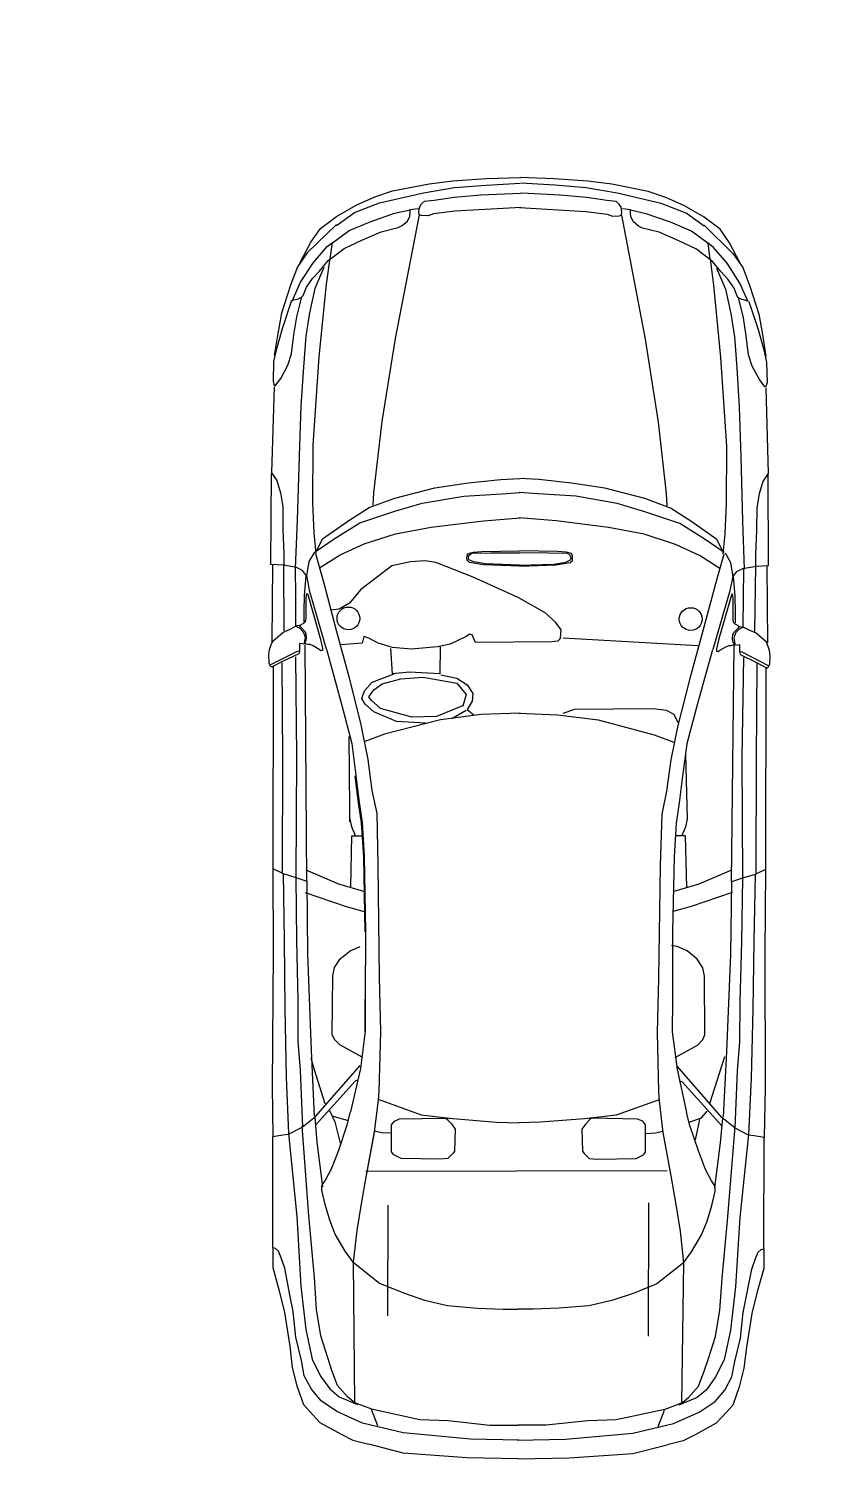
# Model space of a CAD drawing. Header units: millimetres. Extents: x 10193 to 57833, y 9963 to 44360.
# Drawn here: x 35077 to 37915, y 23827 to 29019 of the extents above; entities that cross this region are included whole.
import ezdxf

# ---------------------------------------------------------------- set-up
doc = ezdxf.new("R2010")
doc.units = ezdxf.units.MM
doc.layers.add('free-dwg.com', color=7, linetype='Continuous')
doc.layers.add('Стены', color=7, linetype='Continuous')

msp = doc.modelspace()

# ---------------------------------------------------------------- hatches: boundary and pattern name
at = {"layer": 'Стены'}
h = msp.add_hatch(dxfattribs=at)
h.set_pattern_fill('ANSI32', color=256, scale=10)
h.paths.add_polyline_path([(57833.4, 42702.7), (10593.4, 42702.7), (10593.4, 9962.7), (26833.4, 9962.7), (26833.4, 14962.7), (57833.4, 14962.7)])
h.paths.add_polyline_path([(10713.4, 42582.7), (57713.4, 42582.7), (57713.4, 15082.7), (26713.4, 15082.7), (26713.4, 10082.7), (10713.4, 10082.7)], flags=16)
h.paths.add_polyline_path([(10963.4, 42332.7), (57463.4, 42332.7), (57463.4, 15332.7), (26463.4, 15332.7), (26463.4, 10332.7), (10963.4, 10332.7)], flags=0)
h.paths.add_polyline_path([(57463.4, 42332.7), (10963.4, 42332.7), (10963.4, 10332.7), (26463.4, 10332.7), (26463.4, 15332.7), (57463.4, 15332.7)], flags=0)
h = msp.add_hatch(dxfattribs=at)
h.set_pattern_fill('ANSI36', color=256, scale=10)
h.paths.add_polyline_path([(57713.4, 42582.7), (10713.4, 42582.7), (10713.4, 10082.7), (26713.4, 10082.7), (26713.4, 15082.7), (57713.4, 15082.7)])
h.paths.add_polyline_path([(10963.4, 42332.7), (57463.4, 42332.7), (57463.4, 15332.7), (26463.4, 15332.7), (26463.4, 10332.7), (10963.4, 10332.7)], flags=16)

# ---------------------------------------------------------------- linework, layer by layer
at = {"layer": 'free-dwg.com'}
for p, q in [((36376.7, 28441.2), (36506.7, 28466.5)), ((36506.7, 28466.5), (36591.9, 28477)), ((36591.9, 28477), (36712.6, 28485.3)), ((36598.2, 28453.6), (36710.4, 28461.9)), ((36710.4, 28461.9), (36832.3, 28468.9)), ((36712.6, 28485.3), (36833.6, 28489.5)), ((36954.1, 28484.9), (36833.1, 28489.5)), ((36956.2, 28461.4), (36834.3, 28468.9)), ((37074.8, 28476.1), (36954.1, 28484.9)), ((37068.3, 28452.7), (36956.2, 28461.4)), ((37159.9, 28465.3), (37074.8, 28476.1)), ((37289.8, 28439.4), (37159.9, 28465.3)), ((36246.7, 28390.3), (36312.8, 28420)), ((36312.8, 28420), (36376.7, 28441.2)), ((36329.8, 28398.7), (36487.4, 28434.6)), ((36480.1, 28394.9), (36490.4, 28405.1)), ((36487.4, 28434.6), (36598.2, 28453.6)), ((36490.4, 28405.1), (36524.5, 28408.5)), ((36524.5, 28408.5), (36596.1, 28418.6)), ((36596.1, 28418.6), (36691.6, 28426.9)), ((36691.6, 28426.9), (36805.9, 28431.8)), ((36805.9, 28431.8), (36833.1, 28433.5)), ((36860.6, 28431.7), (36833.3, 28433.5)), ((36974.8, 28426.4), (36860.6, 28431.7)), ((37070.3, 28417.7), (36974.8, 28426.4)), ((37179, 28433.3), (37068.3, 28452.7)), ((37141.9, 28407.3), (37070.3, 28417.7)), ((37176, 28403.8), (37141.9, 28407.3)), ((37336.5, 28396.7), (37179, 28433.3)), ((37353.6, 28418), (37289.8, 28439.4)), ((37419.6, 28388), (37353.6, 28418)), ((36176.3, 28318), (36240.3, 28364.7)), ((36176.4, 28349.9), (36246.7, 28390.3)), ((36240.3, 28364.7), (36329.8, 28398.7)), ((36296.4, 28331.3), (36382.8, 28361.4)), ((36382.8, 28361.4), (36439.1, 28373.6)), ((36471.7, 28356.2), (36385.1, 27914.1)), ((36437.7, 28351.7), (36439, 28364)), ((36439, 28364), (36439.1, 28375)), ((36439.1, 28375), (36467.9, 28379)), ((36469.8, 28365.9), (36471.6, 28376.1)), ((36471.5, 28357.4), (36469.8, 28365.9)), ((36478.3, 28353.9), (36471.5, 28357.4)), ((36471.6, 28376.1), (36473.3, 28384.7)), ((36473.3, 28384.7), (36480.1, 28394.9)), ((36503.9, 28352.2), (36478.3, 28353.9)), ((36522.7, 28359), (36503.9, 28352.2)), ((36599.4, 28369.1), (36522.7, 28359)), ((36836.5, 28382.3), (36599.4, 28369.1)), ((36829.8, 28382.3), (37066.8, 28368.2)), ((37066.8, 28368.2), (37143.5, 28357.8)), ((37143.5, 28357.8), (37162.2, 28350.9)), ((37162.2, 28350.9), (37187.8, 28352.6)), ((37186.2, 28393.5), (37176, 28403.8)), ((37193, 28383.3), (37186.2, 28393.5)), ((37187.8, 28352.6), (37194.7, 28356)), ((37194.7, 28374.8), (37193, 28383.3)), ((37194.4, 28354.9), (37279.4, 27912.4)), ((37196.4, 28364.5), (37194.7, 28374.8)), ((37194.7, 28356), (37196.4, 28364.5)), ((37227.2, 28373.5), (37198.4, 28377.6)), ((37227.1, 28362.5), (37227.2, 28373.5)), ((37228.5, 28350.1), (37227.1, 28362.5)), ((37283.3, 28359.6), (37227.2, 28372.1)), ((37369.6, 28329.3), (37283.3, 28359.6)), ((37425.9, 28362.5), (37336.5, 28396.7)), ((37489.8, 28347.4), (37419.6, 28388)), ((37489.7, 28315.4), (37425.9, 28362.5)), ((36175.9, 28321.9), (36071.3, 28219.8)), ((36084.6, 28258.5), (36118.8, 28307.4)), ((36118.8, 28307.4), (36176.4, 28349.9)), ((36221, 28299.9), (36296.4, 28331.3)), ((36336.1, 28295.6), (36396.5, 28310.6)), ((36396.5, 28310.6), (36410.2, 28317.4)), ((36410.2, 28317.4), (36429.4, 28333.8)), ((36429.4, 28333.8), (36437.7, 28351.7)), ((37236.7, 28332.3), (37228.5, 28350.1)), ((37255.8, 28315.8), (37236.7, 28332.3)), ((37269.5, 28308.9), (37255.8, 28315.8)), ((37329.8, 28293.7), (37269.5, 28308.9)), ((37445, 28297.6), (37369.6, 28329.3)), ((37547.2, 28304.7), (37489.8, 28347.4)), ((37490.2, 28319.4), (37594.3, 28216.9)), ((37581.1, 28255.6), (37547.2, 28304.7)), ((36046.2, 28186.1), (36084.6, 28258.5)), ((36142.7, 28242.5), (36161.9, 28257.5)), ((36153.6, 28199.9), (36161.9, 28256.1)), ((36161.9, 28256.1), (36221, 28299.9)), ((36203, 28235.5), (36266.1, 28265.5)), ((36266.1, 28265.5), (36336.1, 28295.6)), ((37399.7, 28263.4), (37329.8, 28293.7)), ((37462.7, 28233.1), (37399.7, 28263.4)), ((37503.8, 28253.6), (37445, 28297.6)), ((37523, 28239.8), (37503.8, 28254.9)), ((37512, 28197.3), (37503.8, 28253.6)), ((37619.3, 28183), (37581.1, 28255.6)), ((36071.3, 28219.8), (36037.2, 28170.8)), ((36093.3, 28186.3), (36142.7, 28242.5)), ((36140.8, 28108), (36152.9, 28200.7)), ((36146.7, 28193.1), (36155, 28198.5)), ((36155, 28198.5), (36203, 28235.5)), ((37510.6, 28195.9), (37462.7, 28233.1)), ((37524.4, 28105.3), (37512.7, 28198)), ((37572.2, 28183.4), (37523, 28239.8)), ((37594.3, 28216.9), (37628.3, 28167.8)), ((36037.2, 28170.8), (36011.5, 28104.8)), ((36047.9, 28115), (36093.3, 28186.3)), ((36090.4, 28128.7), (36115.1, 28154.7)), ((36130.7, 28167.8), (36098.6, 28093.3)), ((36115.1, 28154.7), (36146.7, 28193.1)), ((37518.8, 28190.4), (37510.6, 28195.9)), ((37550.3, 28151.9), (37518.8, 28190.4)), ((37534.7, 28165.1), (37566.5, 28090.5)), ((37574.9, 28125.8), (37550.3, 28151.9)), ((37617.3, 28112), (37572.2, 28183.4)), ((37628.3, 28167.8), (37653.7, 28101.7)), ((36011.5, 28104.8), (35979.3, 28004.7)), ((36017.6, 28047.9), (36047.9, 28115)), ((36057.4, 28068.4), (36068.4, 28097.2)), ((36068.4, 28097.2), (36090.4, 28128.7)), ((36098.6, 28093.3), (36079.3, 28006)), ((36114.2, 27848.9), (36140.8, 28108)), ((37550, 27846.1), (37524.4, 28105.3)), ((37596.8, 28094.2), (37574.9, 28125.8)), ((37607.7, 28065.4), (37596.8, 28094.2)), ((37647.4, 28044.7), (37617.3, 28112)), ((37653.7, 28101.7), (37685.5, 28001.4)), ((36015.6, 28049.4), (35981.4, 27949.3)), ((36017.6, 28050.6), (36039.6, 28056)), ((36034.5, 27991.1), (36051.7, 28063.6)), ((36039.6, 28056), (36050.5, 28061.5)), ((36050.5, 28061.5), (36057.4, 28068.4)), ((37566.5, 28090.5), (37585.5, 28003.1)), ((37614.5, 28058.5), (37607.7, 28065.4)), ((37630.2, 27988.1), (37613.3, 28060.6)), ((37625.5, 28053), (37614.5, 28058.5)), ((37647.4, 28047.5), (37625.5, 28053)), ((37649.3, 28046.3), (37683.2, 27946)), ((35979.3, 28004.7), (35966.4, 27932.3)), ((36023.8, 27927.2), (36034.5, 27991.1)), ((36079.3, 28006), (36066.3, 27922.9)), ((37585.5, 28003.1), (37598.2, 27919.9)), ((37685.5, 28001.4), (37698.1, 27928.9)), ((35981.4, 27949.3), (35959.9, 27872.6)), ((37640.7, 27924.1), (37630.2, 27988.1)), ((37683.2, 27946), (37704.4, 27869.2)), ((35966.4, 27932.3), (35953.5, 27853.4)), ((36015.1, 27859), (36023.8, 27927.2)), ((36066.3, 27922.9), (36057.6, 27812)), ((36385.1, 27914.1), (36337.7, 27617.6)), ((37279.4, 27912.4), (37325.6, 27615.7)), ((37598.2, 27919.9), (37606.5, 27809.1)), ((37649.1, 27855.9), (37640.7, 27924.1)), ((37698.1, 27928.9), (37710.7, 27850)), ((35959.9, 27872.6), (35951.3, 27832.1)), ((36002.3, 27818.5), (36015.1, 27859)), ((36092.2, 27532.7), (36114.2, 27848.9)), ((37570.8, 27529.9), (37550, 27846.1)), ((37661.8, 27815.3), (37649.1, 27855.9)), ((37704.4, 27869.2), (37712.8, 27828.7)), ((35951.3, 27832.1), (35949.1, 27761.8)), ((35976.6, 27771.7), (36002.3, 27818.5)), ((36057.6, 27812), (36048.8, 27673.5)), ((37606.5, 27809.1), (37614.7, 27670.5)), ((37687.3, 27768.4), (37661.8, 27815.3)), ((37712.8, 27828.7), (37714.8, 27758.4)), ((35953.1, 27741.9), (35944, 27435)), ((35949.1, 27761.8), (35953.3, 27744.7)), ((35955.3, 27744), (35976.6, 27771.7)), ((37708.5, 27740.7), (37687.3, 27768.4)), ((37714.8, 27758.4), (37710.5, 27741.3)), ((37710.7, 27738.5), (37718.6, 27431.6)), ((36048.8, 27673.5), (36042.1, 27494.5)), ((37614.7, 27670.5), (37620.8, 27491.5)), ((36337.7, 27617.6), (36308.6, 27362.7)), ((37325.6, 27615.7), (37353.7, 27360.6)), ((36091.8, 27328.3), (36092.2, 27532.7)), ((37570.4, 27325.4), (37570.8, 27529.9)), ((36042.1, 27494.5), (36035.3, 27264.3)), ((37620.8, 27491.5), (37626.7, 27261.3)), ((35941.3, 27106.8), (35944, 27430.7)), ((35944, 27435), (35963.1, 27407.3)), ((37718.6, 27431.6), (37699.4, 27403.9)), ((37720.1, 27103.4), (37718.6, 27427.3)), ((35963.1, 27407.3), (35975.8, 27362.5)), ((36384, 27344.3), (36527, 27380.5)), ((36527, 27380.5), (36646.6, 27398.4)), ((36646.6, 27398.4), (36763.6, 27411.2)), ((36763.6, 27411.2), (36831.2, 27413.7)), ((36898.9, 27411), (36831.3, 27413.7)), ((37015.8, 27397.7), (36898.9, 27411)), ((37135.4, 27379.3), (37015.8, 27397.7)), ((37278.3, 27342.6), (37135.4, 27379.3)), ((37699.4, 27403.9), (37686.5, 27359.2)), ((35975.8, 27362.5), (35984.3, 27313.4)), ((36096.4, 27218.9), (36091.8, 27328.3)), ((36292.9, 27310.7), (36384, 27344.3)), ((36308.6, 27362.7), (36306, 27318.4)), ((36383.9, 27297.5), (36482.7, 27325.9)), ((36482.7, 27325.9), (36631, 27351.6)), ((36631, 27351.6), (36766.1, 27359.2)), ((36766.1, 27359.2), (36833.7, 27364.2)), ((36896.2, 27358.9), (36828.6, 27364.3)), ((37031.4, 27350.9), (36896.2, 27358.9)), ((37179.5, 27324.6), (37031.4, 27350.9)), ((37278.2, 27295.7), (37179.5, 27324.6)), ((37369.2, 27308.6), (37278.3, 27342.6)), ((37353.7, 27360.6), (37356.2, 27316.4)), ((37565.4, 27216.1), (37570.4, 27325.4)), ((37686.5, 27359.2), (37677.9, 27310.2)), ((35984.3, 27313.4), (35984.1, 27232.4)), ((36035.3, 27264.3), (36028.6, 27093.8)), ((36126.4, 27199.1), (36220.1, 27264)), ((36220.1, 27264), (36292.9, 27310.7)), ((36259.1, 27256.1), (36383.9, 27297.5)), ((36513.8, 27240), (36701, 27263)), ((36701, 27263), (36833.6, 27273.2)), ((36961, 27262.5), (36828.4, 27273.2)), ((37148.1, 27238.8), (36961, 27262.5)), ((37402.9, 27253.9), (37278.2, 27295.7)), ((37441.9, 27261.6), (37369.2, 27308.6)), ((37677.9, 27310.2), (37677.7, 27229.2)), ((35984.1, 27232.4), (35988.2, 27145)), ((36103.4, 27147.6), (36096.4, 27218.9)), ((36168, 27199), (36259.1, 27256.1)), ((36274.5, 27180.6), (36386.3, 27216.8)), ((36386.3, 27216.8), (36513.8, 27240)), ((37275.4, 27215.1), (37148.1, 27238.8)), ((37387.1, 27178.5), (37275.4, 27215.1)), ((37493.8, 27196.5), (37402.9, 27253.9)), ((37535.3, 27196.4), (37441.9, 27261.6)), ((37558.1, 27144.8), (37565.4, 27216.1)), ((37626.7, 27261.3), (37632.8, 27090.7)), ((37677.7, 27229.2), (37673.3, 27141.8)), ((36100.3, 27152.3), (36168, 27199)), ((36102.9, 27152.3), (36126.4, 27199.1)), ((36188.6, 27141.7), (36274.5, 27180.6)), ((37472.8, 27139.3), (37387.1, 27178.5)), ((37561.3, 27149.5), (37493.8, 27196.5)), ((37558.7, 27149.5), (37535.3, 27196.4)), ((35986, 27104.6), (35941.3, 27106.8)), ((35947.4, 27106.7), (35944.3, 26830.8)), ((35988.2, 27145), (35988.1, 27102.4)), ((36077.6, 27117.2), (36069, 27066)), ((36096.8, 27151.2), (36077.6, 27117.2)), ((36100.8, 27146.8), (36130.9, 27040.8)), ((36115.8, 27095), (36188.6, 27141.7)), ((36440.5, 27116.9), (36373.8, 27101.8)), ((36492, 27119.8), (36440.5, 27116.9)), ((36531.4, 27113.6), (36492, 27119.8)), ((36664.6, 27061.8), (36531.4, 27113.6)), ((36641.7, 27130.3), (36642.6, 27138.5)), ((36642.6, 27122), (36641.7, 27130.3)), ((36642.6, 27138.5), (36645.4, 27146.7)), ((36650.8, 27114.7), (36642.6, 27122)), ((36645.4, 27146.7), (36664.5, 27151.2)), ((36647.2, 27130.3), (36648.1, 27135.7)), ((36649, 27123.9), (36647.2, 27130.3)), ((36648.1, 27135.7), (36651.7, 27142.1)), ((36666.3, 27116.5), (36649, 27123.9)), ((36700.9, 27106.4), (36650.8, 27114.7)), ((36651.7, 27142.1), (36660, 27147.6)), ((36660, 27147.6), (36727.5, 27148.4)), ((36664.5, 27151.2), (36695.6, 27153.9)), ((36708.3, 27109.1), (36666.3, 27116.5)), ((36695.6, 27153.9), (36830.6, 27155.5)), ((36830.5, 27101.6), (36700.9, 27106.4)), ((36830.5, 27105.2), (36708.3, 27109.1)), ((36727.5, 27148.4), (36830.6, 27149.1)), ((36830.8, 27105.2), (36953.1, 27108.7)), ((36966, 27153.4), (36830.9, 27155.5)), ((36934, 27148), (36830.9, 27149.1)), ((37001.6, 27146.9), (36934, 27148)), ((36953.1, 27108.7), (36995.1, 27115.9)), ((36960.4, 27105.9), (37010.6, 27114)), ((36997, 27150.6), (36966, 27153.4)), ((36995.1, 27115.9), (37012.5, 27123.2)), ((37016.2, 27146), (36997, 27150.6)), ((37009.8, 27141.4), (37001.6, 27146.9)), ((37013.4, 27135), (37009.8, 27141.4)), ((37010.6, 27114), (37018.9, 27121.3)), ((37012.5, 27123.2), (37014.3, 27129.5)), ((37014.3, 27129.5), (37013.4, 27135)), ((37018.9, 27137.8), (37016.2, 27146)), ((37019.8, 27129.5), (37018.9, 27137.8)), ((37018.9, 27121.3), (37019.8, 27129.5)), ((37545.5, 27092.3), (37472.8, 27139.3)), ((37560.7, 27144), (37530.2, 27038.1)), ((37564.7, 27148.4), (37583.8, 27114.3)), ((37583.8, 27114.3), (37592.2, 27063.1)), ((37673.3, 27141.8), (37673.2, 27099.2)), ((36032.8, 27095.9), (35986, 27104.6)), ((35989.4, 26870.5), (35987.2, 27104)), ((36030.4, 26993.4), (36029.6, 27094.3)), ((36054.1, 27085.2), (36032.8, 27095.9)), ((36069, 27066), (36054.1, 27085.2)), ((36066.9, 27067), (36060.7, 26996.3)), ((36068.9, 27068), (36078.9, 27015.5)), ((36373.8, 27101.8), (36261.5, 27017.1)), ((36825.1, 26988.7), (36664.6, 27061.8)), ((36830.8, 27101.6), (36960.4, 27105.9)), ((37592.3, 27065.1), (37582.1, 27012.6)), ((37592.2, 27063.1), (37607.2, 27082.3)), ((37594.3, 27064.1), (37600.2, 26993.4)), ((37607.2, 27082.3), (37628.5, 27092.9)), ((37628.5, 27092.9), (37675.4, 27101.3)), ((37630.5, 26990.3), (37631.7, 27091.3)), ((37671.1, 26867.3), (37674.2, 27100.7)), ((37675.4, 27101.3), (37720.1, 27103.4)), ((37713.9, 27103.3), (37716, 26827.4)), ((36068.8, 26999.1), (36071.1, 27005)), ((36071.1, 27005), (36073.5, 26999.1)), ((36078.9, 27015.5), (36139, 26806.3)), ((36130.9, 27040.8), (36176, 26867.3)), ((36261.5, 27017.1), (36222.1, 26968.7)), ((37530.2, 27038.1), (37484.5, 26864.8)), ((37582.1, 27012.6), (37521.2, 26803.7)), ((36031.2, 26887.3), (36030.4, 26993.4)), ((36060.7, 26996.3), (36059.6, 26940.8)), ((36067.5, 26915.9), (36067.6, 26985.1)), ((36067.6, 26985.1), (36068.8, 26999.1)), ((36073.5, 27000.3), (36117.7, 26844.3)), ((36222.1, 26968.7), (36185.6, 26947.5)), ((36921.9, 26934), (36825.1, 26988.7)), ((37587.5, 26997.4), (37542.7, 26841.6)), ((37589.8, 27002.1), (37587.5, 26996.2)), ((37592.2, 26996.2), (37589.8, 27002.1)), ((37593.3, 26982.1), (37592.2, 26996.2)), ((37593.2, 26913), (37593.3, 26982.1)), ((37600.2, 26993.4), (37601.1, 26937.8)), ((37629.3, 26884.3), (37630.5, 26990.3)), ((36059.2, 26897.2), (36065.1, 26903)), ((36059.6, 26940.8), (36059.5, 26901.4)), ((36065.1, 26903), (36067.5, 26915.9)), ((36185.6, 26947.5), (36155.3, 26944.5)), ((36958.2, 26900.5), (36921.9, 26934)), ((36979.4, 26873.2), (36958.2, 26900.5)), ((37595.5, 26900.1), (37593.2, 26913)), ((37601.3, 26894.2), (37595.5, 26900.1)), ((37601.1, 26937.8), (37601.1, 26898.4)), ((35947.9, 26832.9), (35984.2, 26864.5)), ((35984.2, 26864.5), (36010, 26876.2)), ((36010, 26876.2), (36031.1, 26886.7)), ((36044, 26889), (36031.1, 26886.7)), ((36031.1, 26886.7), (36045.1, 26879.6)), ((36044, 26889), (36059.2, 26897.2)), ((36048.7, 26883.1), (36044, 26889)), ((36045.1, 26879.6), (36056.8, 26866.7)), ((36065, 26865.5), (36048.7, 26883.1)), ((36056.8, 26866.7), (36061.5, 26855)), ((36061.5, 26855), (36063.8, 26845.6)), ((36067.4, 26858.5), (36065, 26865.5)), ((36068.5, 26845.6), (36067.4, 26858.5)), ((36176, 26867.3), (36221.1, 26702.3)), ((36273.3, 26850.3), (36267.2, 26826)), ((36291.5, 26844.2), (36273.3, 26850.3)), ((36640, 26849.6), (36582.3, 26822.4)), ((36652.1, 26858.7), (36640, 26849.6)), ((36661.2, 26855.6), (36652.1, 26858.7)), ((36673.3, 26828.3), (36661.2, 26855.6)), ((36976.3, 26845.9), (36979.4, 26873.2)), ((37484.5, 26864.8), (37438.8, 26699.9)), ((37591.9, 26842.7), (37593.1, 26855.6)), ((37593.1, 26855.6), (37595.4, 26862.6)), ((37595.4, 26862.6), (37611.8, 26880.1)), ((37598.9, 26852), (37596.5, 26842.7)), ((37603.6, 26863.7), (37598.9, 26852)), ((37616.5, 26886), (37601.3, 26894.2)), ((37615.3, 26876.6), (37603.6, 26863.7)), ((37611.8, 26880.1), (37616.5, 26886)), ((37629.4, 26883.6), (37615.3, 26876.6)), ((37616.5, 26886), (37629.4, 26883.6)), ((37650.5, 26873), (37629.4, 26883.6)), ((37676.2, 26861.3), (37650.5, 26873)), ((37712.5, 26829.5), (37676.2, 26861.3)), ((35933.7, 26784.9), (35936.1, 26803.7)), ((35936.1, 26803.7), (35940.8, 26817.7)), ((35939.5, 26748.6), (36034.4, 26796.4)), ((35940.8, 26817.7), (35947.9, 26832.9)), ((36034.4, 26796.4), (36042.6, 26798.8)), ((36043.8, 26797.6), (36041.5, 26788.2)), ((36043.9, 26824.5), (36043.8, 26797.6)), ((36060.3, 26822.2), (36043.9, 26824.5)), ((36061.5, 26835.1), (36060.3, 26825.7)), ((36060.3, 26825.7), (36061.4, 26823.3)), ((36061.4, 26824.5), (36067.3, 26835)), ((36074.3, 26821), (36061.4, 26824.5)), ((36063.8, 26845.6), (36061.5, 26835.1)), ((36069.9, 25976.2), (36063.5, 26819.9)), ((36067.3, 26835), (36068.5, 26845.6)), ((36081.3, 26821), (36074.3, 26821)), ((36093, 26816.2), (36081.3, 26821)), ((36114.1, 26803.3), (36093, 26816.2)), ((36119.9, 26798.6), (36114.1, 26803.3)), ((36117.7, 26844.3), (36125.8, 26808)), ((36125.8, 26799.8), (36119.9, 26798.6)), ((36125.8, 26808), (36125.8, 26799.8)), ((36140.5, 26805.1), (36194, 26608.1)), ((36267.2, 26826), (36191.5, 26820.1)), ((36324.8, 26825.9), (36291.5, 26844.2)), ((36376.3, 26810.7), (36324.8, 26825.9)), ((36376.1, 26716.6), (36370.2, 26807.6)), ((36442.9, 26804.5), (36376.3, 26810.7)), ((36536.9, 26813.4), (36442.9, 26804.5)), ((36582.3, 26822.4), (36536.9, 26813.4)), ((36546, 26813.4), (36545.8, 26716.3)), ((36946, 26830.8), (36673.3, 26828.3)), ((36967.2, 26833.8), (36946, 26830.8)), ((36979.3, 26845.9), (36967.2, 26833.8)), ((37467.8, 26816.4), (36986.7, 26844.1)), ((37519.7, 26802.5), (37465.5, 26605.6)), ((37542.7, 26841.6), (37534.4, 26805.3)), ((37534.4, 26805.3), (37534.4, 26797.1)), ((37534.4, 26797.1), (37540.2, 26795.9)), ((37540.2, 26795.9), (37546.1, 26800.6)), ((37546.1, 26800.6), (37567.2, 26813.4)), ((37567.2, 26813.4), (37578.9, 26818.1)), ((37578.9, 26818.1), (37586, 26818.1)), ((37586, 26818.1), (37598.8, 26821.6)), ((37587.2, 25973.2), (37596.7, 26817)), ((37593, 26832.1), (37591.9, 26842.7)), ((37598.8, 26821.6), (37593, 26832.1)), ((37596.5, 26842.7), (37598.9, 26832.1)), ((37600, 26822.7), (37598.8, 26820.4)), ((37598.9, 26832.1), (37600, 26822.7)), ((37600, 26819.2), (37616.4, 26821.5)), ((37616.4, 26821.5), (37616.4, 26794.6)), ((37625.7, 26793.4), (37617.5, 26795.7)), ((37719.4, 26814.3), (37712.5, 26829.5)), ((37724.1, 26800.2), (37719.4, 26814.3)), ((37726.4, 26781.5), (37724.1, 26800.2)), ((35934.8, 26755.6), (35933.7, 26784.9)), ((35939.5, 26745), (35934.8, 26755.6)), ((35943, 26741.5), (35939.5, 26745)), ((35982.8, 26760.2), (35946.5, 26741.5)), ((35949.4, 26743.2), (35948, 26021.5)), ((35981.2, 26756.4), (35983.2, 26414.1)), ((36041.5, 26788.2), (35982.8, 26760.2)), ((36029, 26777.5), (36033.6, 26422)), ((37616.4, 26794.6), (37618.7, 26785.2)), ((37618.7, 26785.2), (37677.2, 26756.9)), ((37631.1, 26774.5), (37625.1, 26418.9)), ((37720.5, 26745.1), (37625.7, 26793.4)), ((37678.8, 26753.1), (37675.5, 26410.9)), ((37677.2, 26756.9), (37713.4, 26738.1)), ((37720.5, 26741.6), (37725.2, 26752.2)), ((37725.2, 26752.2), (37726.4, 26781.5)), ((35946.5, 26741.5), (35943, 26741.5)), ((36221.1, 26702.3), (36262.8, 26533.9)), ((36303.3, 26686.5), (36382.2, 26716.6)), ((36339.7, 26680.3), (36406.4, 26698.4)), ((36436.7, 26722.6), (36376.1, 26716.6)), ((36406.4, 26698.4), (36485.2, 26704.3)), ((36545.8, 26716.3), (36436.7, 26722.6)), ((36485.2, 26704.3), (36606.3, 26682.8)), ((36548.8, 26713.3), (36606.4, 26701)), ((36606.4, 26701), (36642.7, 26676.7)), ((37438.8, 26699.9), (37396.4, 26531.7)), ((37710.6, 26739.8), (37709.2, 26018.1)), ((37713.4, 26738.1), (37717, 26738.1)), ((37717, 26738.1), (37720.5, 26741.6)), ((36266.8, 26628.9), (36276, 26656.2)), ((36276, 26656.2), (36303.3, 26686.5)), ((36291.1, 26634.9), (36309.3, 26659.1)), ((36309.3, 26659.1), (36339.7, 26680.3)), ((36606.3, 26682.8), (36639.6, 26643.3)), ((36639.6, 26643.3), (36627.4, 26600.9)), ((36642.7, 26676.7), (36663.8, 26646.3)), ((36663.8, 26646.3), (36660.7, 26619)), ((36194, 26608.1), (36230.7, 26468.3)), ((36278.9, 26607.6), (36266.8, 26628.9)), ((36309.2, 26580.3), (36278.9, 26607.6)), ((36300.2, 26622.8), (36291.1, 26634.9)), ((36333.4, 26592.4), (36300.2, 26622.8)), ((36445.5, 26561.8), (36333.4, 26592.4)), ((36630.4, 26603.9), (36533.4, 26564.7)), ((36660.7, 26619), (36642.5, 26588.7)), ((36642.5, 26588.7), (36666.7, 26570.5)), ((37026.4, 26589.3), (36984.9, 26574.6)), ((37308.2, 26591.8), (37026.4, 26589.3)), ((37355.7, 26585.7), (37308.2, 26591.8)), ((37465.5, 26605.6), (37428.2, 26466)), ((36390.9, 26546.8), (36309.2, 26580.3)), ((36547.9, 26552.8), (36348, 26500.6)), ((36493.9, 26540.5), (36390.9, 26546.8)), ((36533.4, 26564.7), (36445.5, 26561.8)), ((36692.5, 26571), (36547.9, 26552.8)), ((36639.5, 26585.7), (36587.9, 26555.5)), ((36831.9, 26576), (36692.5, 26571)), ((36827.4, 26576), (36966.8, 26570.5)), ((36966.8, 26570.5), (37111.3, 26551.8)), ((37111.3, 26551.8), (37311.1, 26498.7)), ((37382.3, 26570.8), (37355.7, 26585.7)), ((37397.1, 26541.1), (37382.3, 26570.8)), ((36219.8, 26493.3), (36222.9, 26234.2)), ((36262.8, 26533.9), (36287.8, 26411)), ((36348, 26500.6), (36276.9, 26474.4)), ((37311.1, 26498.7), (37382, 26472.3)), ((37396.4, 26531.7), (37370.9, 26408.9)), ((36230.7, 26468.3), (36245.6, 26353.8)), ((37428.2, 26466), (37412.9, 26351.6)), ((35983.2, 26414.1), (35982.4, 26008.2)), ((36033.6, 26422), (36030.1, 25989.5)), ((36287.8, 26411), (36302.7, 26299.9)), ((37370.9, 26408.9), (37355.6, 26297.8)), ((37430, 26197.8), (37424.5, 26430.2)), ((37625.1, 26418.9), (37626.9, 25986.4)), ((37675.5, 26410.9), (37674.7, 26004.9)), ((36241.8, 26352.2), (36253.7, 26256.2)), ((36245.6, 26353.8), (36257.2, 26257.9)), ((37412.9, 26351.6), (37400.9, 26255.7)), ((36302.7, 26299.9), (36319.6, 26217.6)), ((37355.6, 26297.8), (37338.3, 26215.6)), ((36222.9, 26234.2), (36222.8, 26187.5)), ((36253.7, 26256.2), (36264.6, 26184.1)), ((36257.2, 26257.9), (36267.9, 26185.7)), ((37400.9, 26255.7), (37389.9, 26183.5)), ((36230.5, 26170.3), (36224.5, 26198.4)), ((36264.6, 26184.1), (36272.1, 26063.5)), ((36267.9, 26185.7), (36275.1, 26065.1)), ((36319.6, 26217.6), (36324.2, 26033)), ((37338.3, 26215.6), (37333, 26031)), ((37389.9, 26183.5), (37382.3, 26062.9)), ((37424, 26169.8), (37430, 26197.8)), ((36226.7, 25954), (36230.5, 26138.3)), ((36244.5, 26138.3), (36230.5, 26170.3)), ((36230.5, 26138.3), (36266.6, 26138.3)), ((37423.9, 26137.7), (37387.9, 26137.8)), ((37409.9, 26137.7), (37424, 26169.8)), ((37427.6, 25953.4), (37423.9, 26137.7)), ((35948, 26021.5), (35985.1, 26002.9)), ((35948, 26021.5), (35949.5, 25722.4)), ((36066.5, 26015.9), (36182.7, 25966)), ((36272.1, 26063.5), (36277.3, 25795.3)), ((36275.1, 26065.1), (36279.5, 25796.8)), ((36324.2, 26033), (36328.3, 25631.9)), ((37333, 26031), (37327.3, 25629.9)), ((37382.3, 26062.9), (37376.8, 25794.7)), ((37709.2, 26018.1), (37672, 25999.6)), ((37709.2, 26018.1), (37706.6, 25719)), ((35985.1, 26002.9), (36030.1, 25989.5)), ((35985.1, 26002.9), (35988.6, 25764.2)), ((36030.1, 25989.5), (36069.9, 25976.2)), ((36030.1, 25989.5), (36033.1, 25764.1)), ((36069.8, 25976), (36072.1, 25716.6)), ((36182.7, 25966), (36272.8, 25940)), ((37471.6, 25965.3), (37381.5, 25939.5)), ((37587.8, 26015.2), (37471.6, 25965.3)), ((37587.2, 25973.1), (37584, 25713.7)), ((37626.9, 25986.4), (37587.2, 25973.2)), ((37626.9, 25986.4), (37623, 25761)), ((37672, 25999.6), (37626.9, 25986.4)), ((37672, 25999.6), (37667.6, 25761)), ((36064.6, 25935.8), (36210.8, 25885.9)), ((37589.7, 25935.1), (37443.5, 25885.3)), ((36210.8, 25885.9), (36274.8, 25867.9)), ((37443.5, 25885.3), (37379.4, 25867.3)), ((35988.6, 25764.2), (35990.9, 25521.6)), ((36033.1, 25764.1), (36038.3, 25549.4)), ((36279.5, 25796.8), (36279, 25555.7)), ((37376.8, 25794.7), (37376.4, 25553.6)), ((37623, 25761), (37617.1, 25546.3)), ((37667.6, 25761), (37664.4, 25518.3)), ((35949.5, 25722.4), (35945.8, 25242.8)), ((36072.1, 25716.6), (36085.3, 25370.8)), ((36189.5, 25698.2), (36224.3, 25727.3)), ((36224.3, 25727.3), (36261.1, 25742.8)), ((37393, 25742.3), (37373.6, 25746.2)), ((37429.7, 25726.7), (37393, 25742.3)), ((37464.5, 25697.6), (37429.7, 25726.7)), ((37584, 25713.7), (37569.4, 25367.9)), ((37706.6, 25719), (37708.4, 25239.4)), ((36162.5, 25637.3), (36168.3, 25667.2)), ((36168.3, 25667.2), (36189.5, 25698.2)), ((37485.7, 25666.6), (37464.5, 25697.6)), ((37491.5, 25636.7), (37485.7, 25666.6)), ((36160.8, 25428.1), (36162.5, 25637.3)), ((36328.3, 25631.9), (36332.9, 25437.4)), ((37327.3, 25629.9), (37322.1, 25435.5)), ((37493, 25427.4), (37491.5, 25636.7)), ((36038.3, 25549.4), (36038, 25404.3)), ((36277.5, 25554.1), (36277.6, 25438.4)), ((36279, 25555.7), (36278.8, 25440)), ((37376.4, 25553.6), (37376.2, 25437.9)), ((35990.9, 25521.6), (35996, 25276.1)), ((37617.1, 25546.3), (37616.8, 25401.3)), ((37664.4, 25518.3), (37658.3, 25272.9)), ((36038, 25404.3), (36046.2, 25301.1)), ((36168.5, 25410.7), (36160.8, 25428.1)), ((36187.9, 25391.3), (36168.5, 25410.7)), ((36278.8, 25440), (36261.3, 25307.1)), ((36332.9, 25437.4), (36327.6, 25225.8)), ((37322.1, 25435.5), (37326.6, 25223.9)), ((37376.2, 25437.9), (37393.1, 25305)), ((37465.8, 25390.7), (37485.2, 25410)), ((37485.2, 25410), (37493, 25427.4)), ((37616.8, 25401.3), (37608.2, 25298.1)), ((36095.6, 25306), (36085.1, 25344.3)), ((36085.3, 25370.8), (36096, 25136.5)), ((36267.3, 25346.8), (36187.9, 25391.3)), ((37386.4, 25346.3), (37465.8, 25390.7)), ((37509.9, 25181.4), (37564.5, 25349.8)), ((37569.4, 25367.9), (37557.8, 25133.7)), ((36046.2, 25301.1), (36054.2, 25097.5)), ((36135.8, 25180.4), (36095.6, 25306)), ((36100.9, 25135), (36260.7, 25317.1)), ((36261.3, 25307.1), (36226.6, 25152.2)), ((37393.1, 25305), (37427.2, 25149.9)), ((37552.9, 25132.2), (37393.8, 25314.9)), ((37608.2, 25298.1), (37599.5, 25094.6)), ((35945.8, 25242.8), (35948.9, 25064.4)), ((35996, 25276.1), (36004.6, 25074.4)), ((36242.9, 25261.4), (36100.8, 25104.6)), ((36253, 25266.4), (36242.9, 25261.4)), ((37401.3, 25264.2), (37411.4, 25259.1)), ((37411.4, 25259.1), (37552.8, 25101.8)), ((37658.3, 25272.9), (37648.9, 25071.2)), ((37708.4, 25239.4), (37704.6, 25061)), ((36325, 25193.8), (36310.9, 25080.2)), ((36324.5, 25197.2), (36478.8, 25141.9)), ((36327.6, 25225.8), (36325, 25193.8)), ((37329.5, 25195.3), (37175, 25140.6)), ((37326.6, 25223.9), (37329, 25191.9)), ((37329, 25191.9), (37342.6, 25078.2)), ((36052.7, 25097.1), (36100.9, 25135)), ((36150.6, 25156.9), (36169.6, 25116.5)), ((36159.1, 25137.8), (36214.3, 25122.8)), ((36214.4, 25106), (36226.6, 25152.2)), ((36478.4, 25140.9), (36591, 25127.9)), ((36478.8, 25141.9), (36591.3, 25128.6)), ((37175, 25140.6), (37062.5, 25127.7)), ((37439.3, 25103.7), (37427.2, 25149.9)), ((37480.8, 25131.1), (37500.2, 25154.3)), ((36004.6, 25071.9), (36052.7, 25097.1)), ((36077.4, 24780.4), (36052.7, 25102.2)), ((36098.4, 25132.5), (36105.8, 25043.8)), ((36169.6, 25116.5), (36188.6, 25039.8)), ((36184, 25015.4), (36214.4, 25106)), ((36337.2, 25077.6), (36312.1, 25083.4)), ((36372.7, 25105.9), (36383.1, 25119)), ((36372.7, 25009), (36372.7, 25105.9)), ((36383.1, 25119), (36401.4, 25126.9)), ((36401.4, 25126.9), (36563.6, 25129.7)), ((36563.6, 25129.7), (36574.1, 25124.4)), ((36571.4, 25124.4), (36587.2, 25108.7)), ((36587.2, 25108.7), (36600.3, 25090.4)), ((36591.3, 25128.6), (36748.2, 25115.2)), ((36600.3, 25090.4), (36597.7, 25011.9)), ((36748.2, 25115.2), (36826.7, 25112.4)), ((36905.5, 25114.9), (36827, 25112.4)), ((37062.5, 25127.7), (36905.5, 25114.9)), ((37066.3, 25108.5), (37053.2, 25090.2)), ((37053.2, 25090.2), (37055.6, 25011.6)), ((37082, 25124.2), (37066.3, 25108.5)), ((37089.9, 25129.4), (37079.4, 25124.2)), ((37252.1, 25126.5), (37089.9, 25129.4)), ((37270.4, 25118.6), (37252.1, 25126.5)), ((37280.8, 25105.5), (37270.4, 25118.6)), ((37280.6, 25008.6), (37280.8, 25105.5)), ((37316.2, 25077.2), (37341.4, 25082.9)), ((37436.3, 25115.7), (37480.8, 25131.1)), ((37469.3, 25013), (37439.3, 25103.7)), ((37473.1, 25125.3), (37457.4, 25051.7)), ((37555.4, 25129.7), (37547.6, 25041)), ((37600.9, 25094.1), (37552.9, 25132.2)), ((37575, 24777.6), (37600.9, 25099.2)), ((37648.9, 25068.7), (37600.9, 25094.1)), ((35948.2, 24666.7), (35948.9, 25064.4)), ((35948.9, 25064.4), (35984.4, 25069.4)), ((35984.4, 25069.4), (36004.6, 25071.9)), ((36004.6, 25074.4), (36034.4, 24778)), ((36105.8, 25043.8), (36125.7, 24884.2)), ((36310.9, 25080.2), (36282, 24926.1)), ((36310.8, 25078.7), (36282.3, 24924.5)), ((36374, 25075.7), (36337.2, 25077.6)), ((37279.4, 25075.3), (37316.2, 25077.2)), ((37342.6, 25078.2), (37371, 24924)), ((37547.6, 25041), (37527.1, 24881.5)), ((37648.9, 25071.2), (37618, 24774.9)), ((37669.2, 25066.1), (37648.9, 25068.7)), ((37704.6, 25061), (37669.2, 25066.1)), ((37703.8, 24663.3), (37704.6, 25061)), ((36158.2, 24949), (36184, 25015.4)), ((36380.6, 24998.6), (36372.7, 25009)), ((36406.8, 24985.5), (36380.6, 24998.6)), ((36545.4, 24983), (36406.8, 24985.5)), ((36574.2, 24985.7), (36545.4, 24983)), ((36592.5, 25004), (36574.2, 24985.7)), ((36597.7, 25011.9), (36592.5, 25004)), ((37055.6, 25011.6), (37060.9, 25003.8)), ((37060.9, 25003.8), (37079.1, 24985.4)), ((37079.1, 24985.4), (37107.9, 24982.7)), ((37107.9, 24982.7), (37246.6, 24985.1)), ((37246.6, 24985.1), (37272.7, 24998.1)), ((37272.7, 24998.1), (37280.6, 25008.6)), ((37494.9, 24946.4), (37469.3, 25013)), ((36137, 24908.2), (36158.2, 24949)), ((36282, 24926.1), (36263.6, 24823.4)), ((36281.1, 24940.5), (37358.3, 24942.5)), ((37515.9, 24905.6), (37494.9, 24946.4)), ((36123.3, 24872), (36123.4, 24884.1)), ((36123.4, 24884.1), (36124.9, 24890.1)), ((36124.9, 24890.1), (36137, 24908.2)), ((37371, 24924), (37388.9, 24821.2)), ((37528, 24887.4), (37515.9, 24905.6)), ((37529.5, 24881.4), (37528, 24887.4)), ((37529.4, 24869.3), (37529.5, 24881.4)), ((36135.3, 24820.6), (36123.3, 24872)), ((36263.6, 24823.4), (36248.4, 24728.2)), ((37291, 24826.7), (37290.1, 24351.1)), ((37517.3, 24817.9), (37529.4, 24869.3)), ((36034.4, 24778), (36049.1, 24529.7)), ((36097.3, 24560), (36077.4, 24780.4)), ((36151.8, 24764.6), (36135.3, 24820.6)), ((36359.4, 24819.1), (36358.7, 24423.5)), ((37388.9, 24821.2), (37403.8, 24726)), ((37500.5, 24762), (37517.3, 24817.9)), ((37554.3, 24557.2), (37575, 24777.6)), ((37618, 24774.9), (37602.3, 24526.7)), ((36171.3, 24714.7), (36151.8, 24764.6)), ((36248.4, 24728.2), (36236.1, 24614.9)), ((37403.8, 24726), (37415.7, 24612.6)), ((37480.8, 24712.2), (37500.5, 24762)), ((35948.2, 24666.7), (35948, 24595.6)), ((35958.3, 24664.2), (35948.2, 24666.7)), ((36207.5, 24654.2), (36171.3, 24714.7)), ((37444.5, 24651.8), (37480.8, 24712.2)), ((35968.4, 24654), (35958.3, 24664.2)), ((35978.5, 24631.2), (35968.4, 24654)), ((35991, 24593.2), (35978.5, 24631.2)), ((36236.1, 24614.9), (36207.5, 24654.2)), ((36236.1, 24614.9), (36240.8, 24113.5)), ((36236.1, 24614.9), (36330, 24540.2)), ((37415.7, 24612.6), (37444.5, 24651.8)), ((37660.7, 24590), (37673.4, 24627.9)), ((37673.4, 24627.9), (37683.6, 24650.7)), ((37683.6, 24650.7), (37693.7, 24660.8)), ((37693.7, 24660.8), (37703.8, 24663.3)), ((37703.8, 24663.3), (37703.7, 24592.2)), ((35948, 24595.6), (35971.4, 24513)), ((36008.6, 24504.5), (35991, 24593.2)), ((37415.7, 24612.6), (37321.4, 24538.3)), ((37415.7, 24612.6), (37409.1, 24111.3)), ((37642.8, 24501.3), (37660.7, 24590)), ((37703.7, 24592.2), (37680, 24509.7)), ((35971.4, 24513), (35990.1, 24435)), ((36049.1, 24529.7), (36066.5, 24375.2)), ((36104.6, 24446), (36097.3, 24560)), ((36330, 24540.2), (36415.3, 24505.2)), ((37321.4, 24538.3), (37236.1, 24503.7)), ((37546.5, 24443.3), (37554.3, 24557.2)), ((37602.3, 24526.7), (37584.3, 24372.3)), ((36021.1, 24438.6), (36008.6, 24504.5)), ((36415.3, 24505.2), (36491, 24479.8)), ((36491, 24479.8), (36573.1, 24460.7)), ((36573.1, 24460.7), (36680.5, 24451)), ((37078.1, 24459.7), (36970.6, 24450.4)), ((37160.2, 24478.5), (37078.1, 24459.7)), ((37236.1, 24503.7), (37160.2, 24478.5)), ((37630, 24435.5), (37642.8, 24501.3)), ((37680, 24509.7), (37661, 24431.8)), ((35990.1, 24435), (36008.7, 24314.6)), ((36031.1, 24347.4), (36021.1, 24438.6)), ((36119.6, 24352.3), (36104.6, 24446)), ((36680.5, 24451), (36772.1, 24447.6)), ((36772.1, 24447.6), (36825.6, 24447.5)), ((36879, 24447.4), (36825.6, 24447.5)), ((36970.6, 24450.4), (36879, 24447.4)), ((37531.1, 24349.6), (37546.5, 24443.3)), ((37619.7, 24344.3), (37630, 24435.5)), ((37661, 24431.8), (37641.9, 24311.5)), ((36066.5, 24375.2), (36089.1, 24268.8)), ((37584.3, 24372.3), (37561.3, 24265.9)), ((36008.7, 24314.6), (36018, 24239.1)), ((36051.1, 24263.8), (36031.1, 24347.4)), ((36144.8, 24273.7), (36119.6, 24352.3)), ((37505.7, 24271.1), (37531.1, 24349.6)), ((37599.3, 24260.8), (37619.7, 24344.3)), ((37641.9, 24311.5), (37632.3, 24236)), ((36060.9, 24208.7), (36051.1, 24263.8)), ((36089.1, 24268.8), (36119.4, 24207.9)), ((36159.9, 24228.1), (36144.8, 24273.7)), ((37490.4, 24225.5), (37505.7, 24271.1)), ((37561.3, 24265.9), (37530.9, 24205.2)), ((37589.3, 24205.8), (37599.3, 24260.8)), ((36018, 24239.1), (36034.4, 24173)), ((36086.1, 24161.2), (36060.9, 24208.7)), ((36119.4, 24207.9), (36152.2, 24162.3)), ((36180, 24174.9), (36159.9, 24228.1)), ((37470.1, 24172.4), (37490.4, 24225.5)), ((37530.9, 24205.2), (37497.9, 24159.7)), ((37564, 24158.4), (37589.3, 24205.8)), ((37632.3, 24236), (37615.7, 24169.9)), ((36034.4, 24173), (36057.8, 24106.8)), ((36120.7, 24120.1), (36086.1, 24161.2)), ((36152.2, 24162.3), (36185, 24134.3)), ((36215.4, 24134.3), (36180, 24174.9)), ((37434.6, 24131.9), (37470.1, 24172.4)), ((37497.9, 24159.7), (37464.9, 24131.9)), ((37529.1, 24117.3), (37564, 24158.4)), ((37615.7, 24169.9), (37592, 24103.9)), ((36057.8, 24106.8), (36079, 24083.2)), ((36177.5, 24082), (36120.7, 24120.1)), ((36185, 24134.3), (36250.8, 24106.3)), ((36243.2, 24111.4), (36215.4, 24134.3)), ((36240.8, 24113.5), (36300.7, 24091.2)), ((37409.1, 24111.3), (37349, 24089.2)), ((37464.9, 24131.9), (37399.1, 24104.1)), ((37406.7, 24109.2), (37434.6, 24131.9)), ((37472.2, 24079.5), (37529.1, 24117.3)), ((37592, 24103.9), (37570.7, 24080.3)), ((36079, 24083.2), (36116.7, 24043)), ((36116.7, 24043), (36192.1, 24000.4)), ((36269.1, 24040.7), (36177.5, 24082)), ((36300.7, 24091.2), (36474.4, 24053)), ((36324, 24030.2), (36301.3, 24088.5)), ((36474.4, 24053), (36575.5, 24049.6)), ((36575.5, 24049.6), (36723.9, 24033.5)), ((37074.1, 24048.7), (36925.6, 24033.1)), ((37175.2, 24051.6), (37074.1, 24048.7)), ((37349, 24089.2), (37175.2, 24051.6)), ((37325.5, 24028.3), (37348.4, 24086.5)), ((37380.5, 24038.6), (37472.2, 24079.5)), ((37570.7, 24080.3), (37532.9, 24040.3)), ((36192.1, 24000.4), (36234.5, 23979)), ((36414.3, 24005.7), (36269.1, 24040.7)), ((36654.4, 23983.1), (36414.3, 24005.7)), ((36723.9, 24033.5), (36824.8, 24033.3)), ((36925.6, 24033.1), (36824.8, 24033.3)), ((36995, 23982.4), (37235.1, 24004.1)), ((37235.1, 24004.1), (37380.5, 24038.6)), ((37457.4, 23997.9), (37414.9, 23976.8)), ((37532.9, 24040.3), (37457.4, 23997.9)), ((36234.5, 23979), (36291, 23964.8)), ((36414.2, 23932.9), (36291, 23964.8)), ((36828.1, 23979.6), (36654.4, 23983.1)), ((36821.2, 23979.6), (36995, 23982.4)), ((37235, 23931.4), (37358.3, 23962.7)), ((37414.9, 23976.8), (37358.3, 23962.7)), ((36641.6, 23916.7), (36414.2, 23932.9)), ((36824.8, 23913.2), (36641.6, 23916.7)), ((36824.3, 23913.2), (37007.5, 23916)), ((37007.5, 23916), (37235, 23931.4))]:
    msp.add_line(p, q, dxfattribs=at)
for centre in [(36218.6, 26914.3), (37442, 26912)]:
    msp.add_circle(centre, 40.8, dxfattribs=at)

doc.saveas('drawing.dxf')
